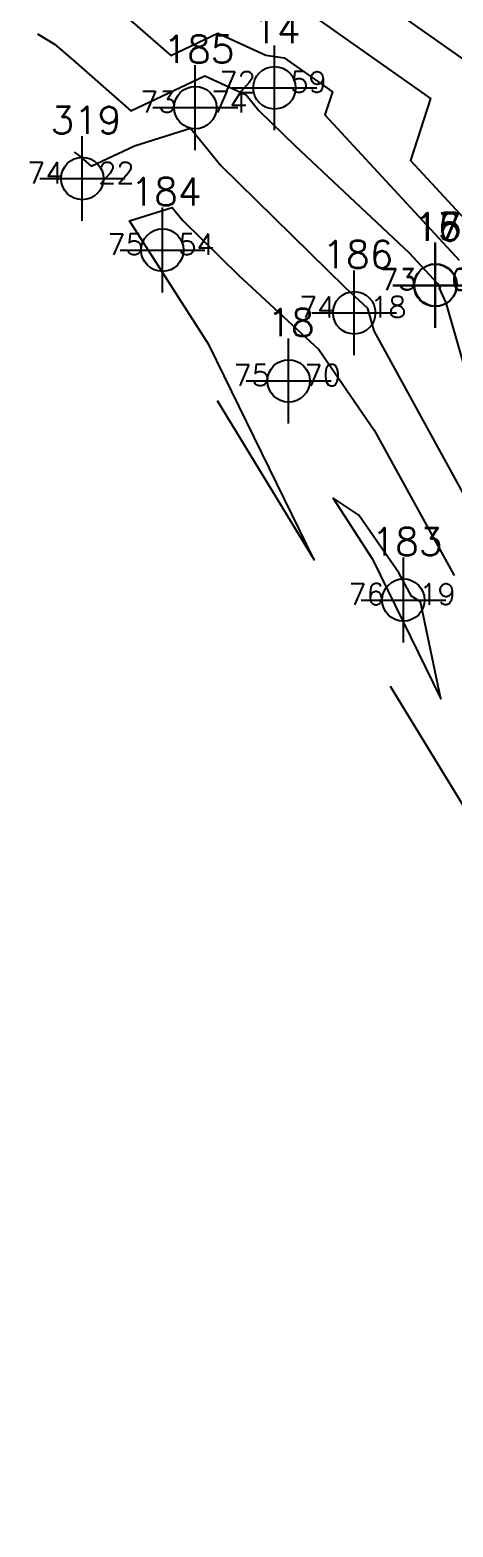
# Model space of a CAD drawing. Header units: millimetres. Extents: x 1412621 to 1412799, y 4931530 to 4931669.
# Drawn here: x 1412627.94 to 1412637.92, y 4931532.46 to 4931567.73 of the extents above; entities that cross this region are included whole.
import ezdxf
from ezdxf.enums import TextEntityAlignment as Align

# ---------------------------------------------------------------- set-up
doc = ezdxf.new("R2010")
doc.units = ezdxf.units.MM
doc.header["$PDMODE"] = 34
doc.header["$PDSIZE"] = 1
for name, color, linetype in [('CIVIL', 50, 'Continuous'), ('CIVIL-DRAW', 80, 'Continuous'), ('CIVIL-NONAME', 130, 'Continuous'), ('CIVIL-TEXT', 240, 'Continuous'), ('CIVIL-Z', 50, 'Continuous'), ('Tcontours0', 7, 'Continuous'), ('Tcontours1', 7, 'Continuous')]:
    doc.layers.add(name, color=color, linetype=linetype)
doc.styles.add('CIVILCADMAIN', font='TXT.SHX')
doc.styles.get("Standard").update_dxf_attribs({"font": 'arial.ttf'})

# ---------------------------------------------------------------- blocks, each defined once
blk = doc.blocks.new('CIVIL-ZZ')
at = {"layer": 'CIVIL-DRAW'}
blk.add_point((0, 0), dxfattribs=at)
at = {"layer": 'CIVIL-NONAME'}
blk.add_attdef('NAME', text='', height=1.8, dxfattribs=at).set_placement((0, 2.1), align=Align.CENTER)
at = {"layer": 'CIVIL-TEXT', "flags": 8}
blk.add_attdef('TEXT', text='', height=2, dxfattribs=at).set_placement((0.2, -3.3), align=Align.CENTER)
at = {"layer": 'CIVIL-Z'}
blk.add_attdef('Z1', text='', height=1.6, dxfattribs=at).set_placement((-0.75, -0.225), align=Align.RIGHT)
blk.add_attdef('Z2', (0.75, -0.225), '', height=1.6, dxfattribs=at)

msp = doc.modelspace()

# ---------------------------------------------------------------- linework, layer by layer
at = {"layer": 'Tcontours0'}
for points in [[(1412634.725, 4931569.463), (1412639.699, 4931565.96), (1412638.939, 4931563.577), (1412639.104, 4931563.399), (1412639.124, 4931563.381), (1412641.119, 4931559.889), (1412641.975, 4931559.092), (1412642.06, 4931558.874), (1412643.708, 4931557.982), (1412645.043, 4931557.346), (1412645.067, 4931557.333), (1412645.055, 4931557.282), (1412646.933, 4931554.56), (1412647.596, 4931554.512), (1412650.043, 4931552.804), (1412650.393, 4931552.596), (1412652.495, 4931550.934), (1412652.779, 4931550.746), (1412658.134, 4931549.526), (1412660.264, 4931548.789), (1412660.367, 4931544.799), (1412661.473, 4931542.498), (1412662.979, 4931542.136)], [(1412632.355, 4931558.999), (1412634.646, 4931555.25), (1412632.171, 4931560.305), (1412630.293, 4931563.235), (1412631.3, 4931563.551), (1412631.551, 4931563.244), (1412632.863, 4931561.957), (1412634.755, 4931560.201), (1412636.063, 4931558.306), (1412637.949, 4931554.876)]]:
    msp.add_lwpolyline(points, dxfattribs=at)
at = {"layer": 'Tcontours1'}
for points in [[(1412628.768, 4931569.313), (1412631.264, 4931567.129), (1412632.373, 4931567.652), (1412633.506, 4931567.134), (1412633.94, 4931567.072), (1412635.074, 4931566.274), (1412634.9, 4931565.731), (1412638.068, 4931562.31)], [(1412634.333, 4931568.268), (1412637.386, 4931566.117), (1412636.92, 4931564.654), (1412638.586, 4931562.855)], [(1412628.123, 4931567.636), (1412628.521, 4931567.396), (1412628.952, 4931567.026), (1412630.325, 4931565.824), (1412632.068, 4931566.646), (1412633.044, 4931566.201), (1412633.342, 4931565.835), (1412634.194, 4931564.999), (1412636.889, 4931562.48), (1412637.55, 4931561.766), (1412637.551, 4931561.765), (1412637.618, 4931561.649), (1412637.595, 4931561.648), (1412637.748, 4931561.305), (1412638.614, 4931558.296)], [(1412628.986, 4931564.849), (1412629.059, 4931564.805), (1412629.137, 4931564.738), (1412629.386, 4931564.52), (1412630.405, 4931565), (1412631.731, 4931565.417), (1412632.446, 4931564.539), (1412635.377, 4931561.666), (1412635.904, 4931561.173), (1412635.9, 4931561.171), (1412636.051, 4931560.643), (1412638.956, 4931555.359)], [(1412635.089, 4931556.711), (1412636.019, 4931555.26), (1412637.63, 4931551.97), (1412637.153, 4931554.262), (1412636.941, 4931554.393), (1412636.64, 4931554.94), (1412635.7, 4931556.303), (1412635.089, 4931556.711)], [(1412636.439, 4931552.275), (1412639.526, 4931547.224), (1412639.382, 4931547.661), (1412640.548, 4931548.198), (1412640.742, 4931547.683), (1412641.461, 4931546.709), (1412641.657, 4931546.098), (1412641.937, 4931545.109), (1412644.931, 4931540.992), (1412646.239, 4931539.167), (1412647.527, 4931536.881), (1412648.412, 4931535.375), (1412649.723, 4931534.422), (1412650.051, 4931533.929), (1412651.456, 4931533.291), (1412652.687, 4931532.835), (1412652.933, 4931532.463), (1412653.161, 4931532.514), (1412659.654, 4931534.475)]]:
    msp.add_lwpolyline(points, dxfattribs=at)

# ---------------------------------------------------------------- block references
at = {"layer": 'CIVIL'}
ref = msp.add_blockref('CIVIL-ZZ', (1412633.709, 4931566.366, 72.59), dxfattribs=dict(at, xscale=0.5, yscale=0.5))
ref.add_attrib('Z2', '59', (1412634.084, 4931566.253, 72.59), dxfattribs={"layer": 'CIVIL-Z', "height": 0.5, "style": 'CIVILCADMAIN'})
ref.add_attrib('Z1', '72', (1412632.409, 4931566.253, 72.59), dxfattribs={"layer": 'CIVIL-Z', "height": 0.5, "style": 'CIVILCADMAIN'})
ref.add_attrib('NAME', '14', (1412633.209, 4931567.416, 72.59), dxfattribs={"layer": 'CIVIL-NONAME', "height": 0.65, "style": 'CIVILCADMAIN'})
ref = msp.add_blockref('CIVIL-ZZ', (1412631.843, 4931565.902, 73.74), dxfattribs=dict(at, xscale=0.5, yscale=0.5))
ref.add_attrib('Z2', '74', (1412632.218, 4931565.789, 73.74), dxfattribs={"layer": 'CIVIL-Z', "height": 0.5, "style": 'CIVILCADMAIN'})
ref.add_attrib('Z1', '73', (1412630.543, 4931565.789, 73.74), dxfattribs={"layer": 'CIVIL-Z', "height": 0.5, "style": 'CIVILCADMAIN'})
ref.add_attrib('NAME', '185', (1412631.093, 4931566.952, 73.74), dxfattribs={"layer": 'CIVIL-NONAME', "height": 0.65, "style": 'CIVILCADMAIN'})
ref = msp.add_blockref('CIVIL-ZZ', (1412629.178, 4931564.23, 74.222), dxfattribs=dict(at, xscale=0.5, yscale=0.5))
ref.add_attrib('Z2', '22', (1412629.553, 4931564.117, 74.222), dxfattribs={"layer": 'CIVIL-Z', "height": 0.5, "style": 'CIVILCADMAIN'})
ref.add_attrib('Z1', '74', (1412627.878, 4931564.117, 74.222), dxfattribs={"layer": 'CIVIL-Z', "height": 0.5, "style": 'CIVILCADMAIN'})
ref.add_attrib('NAME', '319', (1412628.428, 4931565.28, 74.222), dxfattribs={"layer": 'CIVIL-NONAME', "height": 0.65, "style": 'CIVILCADMAIN'})
ref = msp.add_blockref('CIVIL-ZZ', (1412631.067, 4931562.544, 75.54), dxfattribs=dict(at, xscale=0.5, yscale=0.5))
ref.add_attrib('Z2', '54', (1412631.442, 4931562.431, 75.54), dxfattribs={"layer": 'CIVIL-Z', "height": 0.5, "style": 'CIVILCADMAIN'})
ref.add_attrib('Z1', '75', (1412629.767, 4931562.431, 75.54), dxfattribs={"layer": 'CIVIL-Z', "height": 0.5, "style": 'CIVILCADMAIN'})
ref.add_attrib('NAME', '184', (1412630.317, 4931563.594, 75.54), dxfattribs={"layer": 'CIVIL-NONAME', "height": 0.65, "style": 'CIVILCADMAIN'})
ref = msp.add_blockref('CIVIL-ZZ', (1412637.499, 4931561.712, 73.07), dxfattribs=dict(at, xscale=0.5, yscale=0.5))
ref.add_attrib('Z2', '07', (1412637.874, 4931561.599, 73.07), dxfattribs={"layer": 'CIVIL-Z', "height": 0.5, "style": 'CIVILCADMAIN'})
ref.add_attrib('Z1', '73', (1412636.199, 4931561.599, 73.07), dxfattribs={"layer": 'CIVIL-Z', "height": 0.5, "style": 'CIVILCADMAIN'})
ref.add_attrib('NAME', '16', (1412636.999, 4931562.762, 73.07), dxfattribs={"layer": 'CIVIL-NONAME', "height": 0.65, "style": 'CIVILCADMAIN'})
ref = msp.add_blockref('CIVIL-ZZ', (1412637.499, 4931561.712, 73.07), dxfattribs=dict(at, xscale=0.5, yscale=0.5))
ref.add_attrib('Z2', '07', (1412637.874, 4931561.599, 73.07), dxfattribs={"layer": 'CIVIL-Z', "height": 0.5, "style": 'CIVILCADMAIN'})
ref.add_attrib('Z1', '73', (1412636.199, 4931561.599, 73.07), dxfattribs={"layer": 'CIVIL-Z', "height": 0.5, "style": 'CIVILCADMAIN'})
ref.add_attrib('NAME', '17', (1412636.999, 4931562.762, 73.07), dxfattribs={"layer": 'CIVIL-NONAME', "height": 0.65, "style": 'CIVILCADMAIN'})
ref = msp.add_blockref('CIVIL-ZZ', (1412637.509, 4931561.722, 73.08), dxfattribs=dict(at, xscale=0.5, yscale=0.5))
ref.add_attrib('Z2', '08', (1412637.884, 4931561.61, 73.08), dxfattribs={"layer": 'CIVIL-Z', "height": 0.5, "style": 'CIVILCADMAIN'})
ref.add_attrib('Z1', '73', (1412636.209, 4931561.61, 73.08), dxfattribs={"layer": 'CIVIL-Z', "height": 0.5, "style": 'CIVILCADMAIN'})
ref.add_attrib('NAME', '15', (1412637.009, 4931562.772, 73.08), dxfattribs={"layer": 'CIVIL-NONAME', "height": 0.65, "style": 'CIVILCADMAIN'})
ref = msp.add_blockref('CIVIL-ZZ', (1412635.59, 4931561.066, 74.18), dxfattribs=dict(at, xscale=0.5, yscale=0.5))
ref.add_attrib('Z2', '18', (1412635.965, 4931560.953, 74.18), dxfattribs={"layer": 'CIVIL-Z', "height": 0.5, "style": 'CIVILCADMAIN'})
ref.add_attrib('Z1', '74', (1412634.29, 4931560.953, 74.18), dxfattribs={"layer": 'CIVIL-Z', "height": 0.5, "style": 'CIVILCADMAIN'})
ref.add_attrib('NAME', '186', (1412634.84, 4931562.116, 74.18), dxfattribs={"layer": 'CIVIL-NONAME', "height": 0.65, "style": 'CIVILCADMAIN'})
ref = msp.add_blockref('CIVIL-ZZ', (1412634.043, 4931559.463, 75.7), dxfattribs=dict(at, xscale=0.5, yscale=0.5))
ref.add_attrib('Z2', '70', (1412634.418, 4931559.35, 75.7), dxfattribs={"layer": 'CIVIL-Z', "height": 0.5, "style": 'CIVILCADMAIN'})
ref.add_attrib('Z1', '75', (1412632.743, 4931559.35, 75.7), dxfattribs={"layer": 'CIVIL-Z', "height": 0.5, "style": 'CIVILCADMAIN'})
ref.add_attrib('NAME', '18', (1412633.543, 4931560.513, 75.7), dxfattribs={"layer": 'CIVIL-NONAME', "height": 0.65, "style": 'CIVILCADMAIN'})
ref = msp.add_blockref('CIVIL-ZZ', (1412636.75, 4931554.301, 76.19), dxfattribs=dict(at, xscale=0.5, yscale=0.5))
ref.add_attrib('Z2', '19', (1412637.125, 4931554.189, 76.19), dxfattribs={"layer": 'CIVIL-Z', "height": 0.5, "style": 'CIVILCADMAIN'})
ref.add_attrib('Z1', '76', (1412635.45, 4931554.189, 76.19), dxfattribs={"layer": 'CIVIL-Z', "height": 0.5, "style": 'CIVILCADMAIN'})
ref.add_attrib('NAME', '183', (1412636, 4931555.351, 76.19), dxfattribs={"layer": 'CIVIL-NONAME', "height": 0.65, "style": 'CIVILCADMAIN'})

doc.saveas('drawing.dxf')
